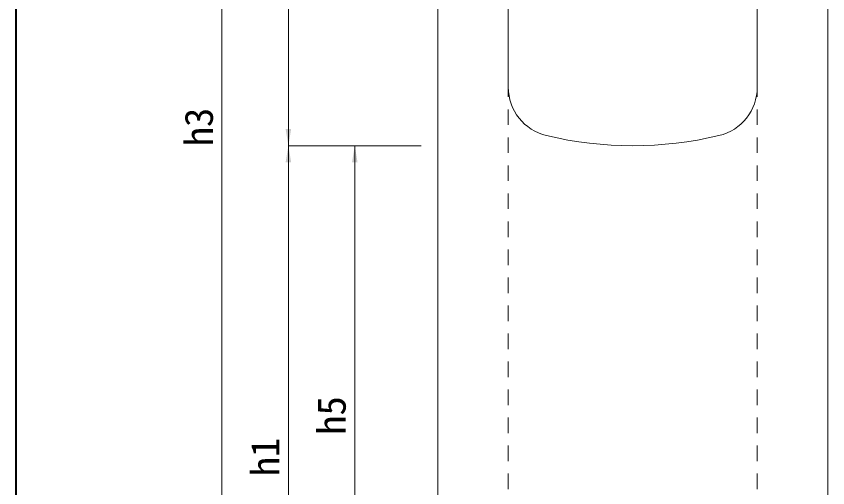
# Model space of a CAD drawing. Units: millimetres at full size; details may follow other scales. Extents: x 0 to 26200, y 7460 to 13400.
# Drawn here: x 9300 to 10278, y 10504 to 11072 of the extents above; entities that cross this region are included whole.
import ezdxf
from ezdxf.enums import TextEntityAlignment as Align

# ---------------------------------------------------------------- set-up
doc = ezdxf.new("R2010")
doc.units = ezdxf.units.MM
doc.header["$LTSCALE"] = 25
doc.linetypes.add('USER1', pattern=[1.35, 0.75, -0.6])
for name, color, linetype, lineweight in [('図枠', 7, 'Continuous', 5), ('寸法線', 7, 'Continuous', 9), ('本体', 2, 'Continuous', 20)]:
    doc.layers.add(name, color=color, linetype=linetype, lineweight=lineweight)
doc.styles.add('ＭＳ ゴシック', font='')
doc.styles.get('ＭＳ ゴシック').set_extended_font_data('MS Gothic')

# ---------------------------------------------------------------- blocks, each defined once
blk = doc.blocks.new('filled_arrow')
at = {"color": 0, "linetype": 'Continuous', "lineweight": -2}
blk.add_solid([(7.5, 1.25), (0, 0), (7.5, -1.25)], dxfattribs=at)

msp = doc.modelspace()

# ---------------------------------------------------------------- linework, layer by layer
at = {"layer": '図枠', "lineweight": 40}
msp.add_line((9300, 7659.96), (9300, 13199.96), dxfattribs=at)
at = {"layer": '寸法線'}
for p, q in [((9547.96, 11711.22), (9547.96, 10166.22)), ((9627.96, 10916.22), (9627.96, 11616.22)), ((9627.96, 10166.22), (9627.96, 10916.22)), ((9787.96, 10916.22), (9627.96, 10916.22)), ((9787.96, 10916.22), (9627.96, 10916.22)), ((9707.96, 10266.22), (9707.96, 10916.22)), ((9787.96, 10916.22), (9707.96, 10916.22))]:
    msp.add_line(p, q, dxfattribs=at)
at = {"layer": '本体'}
for p, q in [((9892.96, 10986.75), (9892.96, 11626.22)), ((10192.96, 10986.75), (10192.96, 11626.22)), ((9807.96, 10166.22), (9807.96, 11616.22)), ((10277.96, 10166.22), (10277.96, 11616.22))]:
    msp.add_line(p, q, dxfattribs=at)
at = {"layer": '本体', "linetype": 'USER1', "lineweight": 15}
for p, q in [((9892.96, 10266.22), (9892.96, 10986.75)), ((10192.96, 10266.22), (10192.96, 10986.75))]:
    msp.add_line(p, q, dxfattribs=at)
at = {"layer": '本体'}
for centre, radius, start, end in [((9952.96, 10986.75), 60, 180, 256.65765), ((10132.96, 10986.75), 60, 283.34237, 0), ((10042.96, 11366.22), 450, 256.65765, 283.34237)]:
    msp.add_arc(centre, radius, start, end, dxfattribs=at)

# ---------------------------------------------------------------- block references
at = {"layer": '寸法線', "xscale": 2.67, "yscale": 2.67}
for p, rotation in [((9627.96, 10916.22), 90), ((9627.96, 10916.22), 270), ((9707.96, 10916.22), 270)]:
    msp.add_blockref('filled_arrow', p, dxfattribs=dict(at, rotation=rotation))

# ---------------------------------------------------------------- texts
at = {"layer": '寸法線', "style": 'ＭＳ ゴシック'}
for s, p in [('h3', (9519.96, 10938.72)), ('h5', (9679.96, 10591.22)), ('h1', (9599.96, 10541.22))]:
    msp.add_text(s, height=34.18, rotation=90, dxfattribs=at).set_placement(p, align=Align.MIDDLE_CENTER)

doc.saveas('drawing.dxf')
